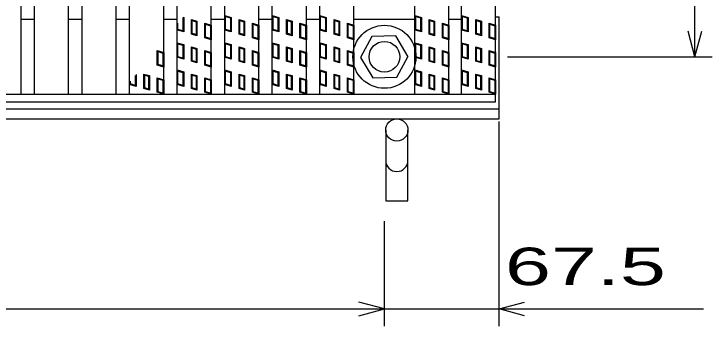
# Model space of a CAD drawing. Units: millimetres, scale not verified. Extents: x -1820 to 1731, y -1282 to 1054.
# Drawn here: x -634.7 to -225, y -228 to -44.9 of the extents above; entities that cross this region are included whole.
import ezdxf
from ezdxf.enums import TextEntityAlignment as Align

# ---------------------------------------------------------------- set-up
doc = ezdxf.new("R2010")
doc.units = ezdxf.units.MM
doc.header["$LTSCALE"] = 10
for name, color, linetype, lineweight in [('16', 3, 'Continuous', 25), ('17', 3, 'Continuous', 25), ('19', 6, 'Continuous', 25), ('22', 2, 'Continuous', 25)]:
    doc.layers.add(name, color=color, linetype=linetype, lineweight=lineweight)
doc.styles.add('ベクトル', font='')
doc.styles.get('ベクトル').set_extended_font_data('ベクトル')

msp = doc.modelspace()

# ---------------------------------------------------------------- linework, layer by layer
at = {"layer": '16'}
for p, q in [((-630.5, -92), (-630.5, 399)), ((-622.6, -92), (-622.6, 399)), ((-602.6, -92), (-602.6, 399)), ((-594.7, -92), (-594.7, 399)), ((-574.7, -92), (-574.7, 399)), ((-566.8, -92), (-566.8, 399)), ((-546.8, -92), (-546.8, 399)), ((-538.9, -92), (-538.9, 399)), ((-518.9, -92), (-518.9, 399)), ((-511, -92), (-511, 399)), ((-491, -92), (-491, 399)), ((-483.1, -92), (-483.1, 399)), ((-463.1, -92), (-463.1, 399)), ((-455.2, -92), (-455.2, 399)), ((-435.2, -92), (-435.2, 399)), ((-399.4, -92), (-399.4, 399)), ((-379.4, -92), (-379.4, 399)), ((-372, -92), (-372, 399)), ((-352, -92), (-352, 399)), ((-630.5, -48), (-622.6, -48)), ((-602.6, -48), (-594.7, -48)), ((-574.7, -48), (-566.8, -48)), ((-546.8, -48), (-538.9, -48)), ((-518.9, -48), (-511, -48)), ((-491, -48), (-483.1, -48)), ((-463.1, -48), (-455.2, -48)), ((-435.2, -48), (-399.4, -48)), ((-379.4, -48), (-371.5, -48)), ((-424.59, -58.05), (-431.3, -70.34)), ((-410.6, -57.71), (-424.59, -58.05)), ((-403.3, -70), (-410.6, -57.71)), ((-431.3, -70.34), (-424, -82.29)), ((-410.01, -81.95), (-403.3, -69.66)), ((-424, -82.29), (-410.01, -81.95)), ((-1348, -92), (-352, -92)), ((-650.5, -92), (-630.5, -92)), ((-622.6, -92), (-602.6, -92)), ((-594.7, -92), (-574.7, -92)), ((-566.8, -92), (-546.8, -92)), ((-538.9, -92), (-518.9, -92)), ((-511, -92), (-491, -92)), ((-483.1, -92), (-463.1, -92)), ((-455.2, -92), (-435.2, -92)), ((-399.4, -92), (-379.4, -92)), ((-372, -92), (-352, -92)), ((-352, -96.5), (-352, -92)), ((-1348, -96.5), (-352, -96.5))]:
    msp.add_line(p, q, dxfattribs=at)
for radius in [18.5, 9]:
    msp.add_circle((-417.3, -70), radius, dxfattribs=at)
at = {"layer": '17'}
for p, q in [((-535.85, -47.16), (-535.58, -47.24)), ((-535.58, -47.24), (-535.58, -54.8)), ((-535.51, -46.77), (-535.1, -46.89)), ((-535.1, -46.89), (-535.1, -55.44)), ((-530.52, -48.12), (-527.29, -49.08)), ((-530.52, -56.67), (-530.52, -48.12)), ((-530.04, -48.75), (-527.76, -49.44)), ((-530.04, -56.31), (-530.04, -48.75)), ((-527.29, -49.08), (-527.29, -57.63)), ((-511, -45.75), (-507.2, -46.89)), ((-511, -54.3), (-511, -45.75)), ((-510.53, -46.39), (-507.68, -47.24)), ((-510.53, -53.95), (-510.53, -46.39)), ((-507.68, -47.24), (-507.68, -54.8)), ((-507.2, -46.89), (-507.2, -55.44)), ((-502.62, -48.12), (-499.39, -49.08)), ((-502.62, -56.67), (-502.62, -48.12)), ((-502.14, -48.75), (-499.86, -49.44)), ((-502.14, -56.31), (-502.14, -48.75)), ((-499.39, -49.08), (-499.39, -57.63)), ((-483.1, -45.75), (-479.3, -46.89)), ((-483.1, -54.3), (-483.1, -45.75)), ((-482.63, -46.39), (-479.78, -47.24)), ((-482.63, -53.95), (-482.63, -46.39)), ((-479.78, -47.24), (-479.78, -54.8)), ((-479.3, -46.89), (-479.3, -55.44)), ((-474.72, -48.12), (-471.49, -49.08)), ((-474.72, -56.67), (-474.72, -48.12)), ((-474.24, -48.75), (-471.96, -49.44)), ((-474.24, -56.31), (-474.24, -48.75)), ((-471.49, -49.08), (-471.49, -57.63)), ((-455.2, -45.75), (-451.4, -46.89)), ((-455.2, -54.3), (-455.2, -45.75)), ((-454.73, -46.39), (-451.88, -47.24)), ((-454.73, -53.95), (-454.73, -46.39)), ((-451.88, -47.24), (-451.88, -54.8)), ((-451.4, -46.89), (-451.4, -55.44)), ((-446.82, -48.12), (-443.59, -49.08)), ((-446.82, -56.67), (-446.82, -48.12)), ((-446.34, -48.75), (-444.06, -49.44)), ((-446.34, -56.31), (-446.34, -48.75)), ((-443.59, -49.08), (-443.59, -57.63)), ((-399.4, -45.75), (-395.6, -46.89)), ((-399.4, -54.3), (-399.4, -45.75)), ((-398.93, -46.39), (-396.08, -47.24)), ((-398.93, -53.95), (-398.93, -46.39)), ((-396.08, -47.24), (-396.08, -54.8)), ((-395.6, -46.89), (-395.6, -55.44)), ((-391.02, -48.12), (-387.79, -49.08)), ((-391.02, -56.67), (-391.02, -48.12)), ((-390.54, -48.75), (-388.26, -49.44)), ((-390.54, -56.31), (-390.54, -48.75)), ((-387.79, -49.08), (-387.79, -57.63)), ((-372, -45.75), (-368.2, -46.89)), ((-372, -54.3), (-372, -45.75)), ((-371.52, -46.39), (-368.67, -47.24)), ((-371.52, -53.95), (-371.52, -46.39)), ((-368.67, -47.24), (-368.67, -54.8)), ((-368.2, -46.89), (-368.2, -55.44)), ((-363.61, -48.12), (-360.38, -49.08)), ((-363.61, -56.67), (-363.61, -48.12)), ((-363.14, -48.75), (-360.86, -49.44)), ((-363.14, -56.31), (-363.14, -48.75)), ((-360.38, -49.08), (-360.38, -57.63)), ((-538.9, -54.3), (-538.9, -50.77)), ((-538.43, -53.95), (-538.43, -50.21)), ((-527.76, -49.44), (-527.76, -57)), ((-522.7, -50.31), (-518.9, -51.45)), ((-522.7, -58.86), (-522.7, -50.31)), ((-522.23, -50.95), (-519.38, -51.8)), ((-522.23, -58.51), (-522.23, -50.95)), ((-519.38, -51.8), (-519.38, -59.36)), ((-518.9, -51.45), (-518.9, -60)), ((-499.86, -49.44), (-499.86, -57)), ((-494.8, -58.86), (-494.8, -50.31)), ((-494.8, -50.31), (-491, -51.45)), ((-494.33, -58.51), (-494.33, -50.95)), ((-494.33, -50.95), (-491.48, -51.8)), ((-491.48, -51.8), (-491.48, -59.36)), ((-491, -51.45), (-491, -60)), ((-471.96, -49.44), (-471.96, -57)), ((-466.9, -58.86), (-466.9, -50.31)), ((-466.9, -50.31), (-463.1, -51.45)), ((-466.43, -58.51), (-466.43, -50.95)), ((-466.43, -50.95), (-463.58, -51.8)), ((-463.58, -51.8), (-463.58, -59.36)), ((-463.1, -51.45), (-463.1, -60)), ((-444.06, -49.44), (-444.06, -57)), ((-439, -50.31), (-435.2, -51.45)), ((-439, -58.86), (-439, -50.31)), ((-438.53, -50.95), (-435.68, -51.8)), ((-438.53, -58.51), (-438.53, -50.95)), ((-435.68, -51.8), (-435.68, -59.36)), ((-435.2, -51.45), (-435.2, -60)), ((-388.26, -49.44), (-388.26, -57)), ((-383.2, -50.31), (-379.4, -51.45)), ((-383.2, -58.86), (-383.2, -50.31)), ((-382.73, -50.95), (-379.88, -51.8)), ((-382.73, -58.51), (-382.73, -50.95)), ((-379.88, -51.8), (-379.88, -59.36)), ((-379.4, -51.45), (-379.4, -60)), ((-360.86, -49.44), (-360.86, -57)), ((-355.8, -50.31), (-352, -51.45)), ((-355.8, -58.86), (-355.8, -50.31)), ((-355.32, -50.95), (-352.47, -51.8)), ((-355.32, -58.51), (-355.32, -50.95)), ((-352.47, -51.8), (-352.47, -59.36)), ((-352, -51.45), (-352, -60)), ((-535.1, -55.44), (-538.9, -54.3)), ((-535.58, -54.8), (-538.43, -53.95)), ((-527.29, -57.63), (-530.52, -56.67)), ((-527.76, -57), (-530.04, -56.31)), ((-507.2, -55.44), (-511, -54.3)), ((-507.68, -54.8), (-510.53, -53.95)), ((-499.39, -57.63), (-502.62, -56.67)), ((-499.86, -57), (-502.14, -56.31)), ((-479.3, -55.44), (-483.1, -54.3)), ((-479.78, -54.8), (-482.63, -53.95)), ((-471.49, -57.63), (-474.72, -56.67)), ((-471.96, -57), (-474.24, -56.31)), ((-451.4, -55.44), (-455.2, -54.3)), ((-451.88, -54.8), (-454.73, -53.95)), ((-443.59, -57.63), (-446.82, -56.67)), ((-444.06, -57), (-446.34, -56.31)), ((-395.6, -55.44), (-399.4, -54.3)), ((-396.08, -54.8), (-398.93, -53.95)), ((-387.79, -57.63), (-391.02, -56.67)), ((-388.26, -57), (-390.54, -56.31)), ((-368.2, -55.44), (-372, -54.3)), ((-368.67, -54.8), (-371.52, -53.95)), ((-360.38, -57.63), (-363.61, -56.67)), ((-360.86, -57), (-363.14, -56.31)), ((-518.9, -60), (-522.7, -58.86)), ((-519.38, -59.36), (-522.23, -58.51)), ((-491, -60), (-494.8, -58.86)), ((-491.48, -59.36), (-494.33, -58.51)), ((-463.1, -60), (-466.9, -58.86)), ((-463.58, -59.36), (-466.43, -58.51)), ((-435.2, -60), (-439, -58.86)), ((-435.68, -59.36), (-438.53, -58.51)), ((-379.4, -60), (-383.2, -58.86)), ((-379.88, -59.36), (-382.73, -58.51)), ((-352, -60), (-355.8, -58.86)), ((-352.47, -59.36), (-355.32, -58.51)), ((-538.9, -61.75), (-535.1, -62.89)), ((-538.9, -70.3), (-538.9, -61.75)), ((-538.43, -62.39), (-535.58, -63.24)), ((-538.43, -69.95), (-538.43, -62.39)), ((-535.58, -63.24), (-535.58, -70.8)), ((-535.1, -62.89), (-535.1, -71.44)), ((-530.52, -64.12), (-527.29, -65.08)), ((-530.52, -72.67), (-530.52, -64.12)), ((-530.04, -64.75), (-527.76, -65.44)), ((-530.04, -72.31), (-530.04, -64.75)), ((-527.76, -65.44), (-527.76, -73)), ((-527.29, -65.08), (-527.29, -73.63)), ((-511, -61.75), (-507.2, -62.89)), ((-511, -70.3), (-511, -61.75)), ((-510.53, -62.39), (-507.68, -63.24)), ((-510.53, -69.95), (-510.53, -62.39)), ((-507.68, -63.24), (-507.68, -70.8)), ((-507.2, -62.89), (-507.2, -71.44)), ((-502.62, -64.12), (-499.39, -65.08)), ((-502.62, -72.67), (-502.62, -64.12)), ((-502.14, -64.75), (-499.86, -65.44)), ((-502.14, -72.31), (-502.14, -64.75)), ((-499.86, -65.44), (-499.86, -73)), ((-499.39, -65.08), (-499.39, -73.63)), ((-483.1, -61.75), (-479.3, -62.89)), ((-483.1, -70.3), (-483.1, -61.75)), ((-482.63, -62.39), (-479.78, -63.24)), ((-482.63, -69.95), (-482.63, -62.39)), ((-479.78, -63.24), (-479.78, -70.8)), ((-479.3, -62.89), (-479.3, -71.44)), ((-474.72, -64.12), (-471.49, -65.08)), ((-474.72, -72.67), (-474.72, -64.12)), ((-474.24, -64.75), (-471.96, -65.44)), ((-474.24, -72.31), (-474.24, -64.75)), ((-471.96, -65.44), (-471.96, -73)), ((-471.49, -65.08), (-471.49, -73.63)), ((-455.2, -61.75), (-451.4, -62.89)), ((-455.2, -70.3), (-455.2, -61.75)), ((-454.73, -62.39), (-451.88, -63.24)), ((-454.73, -69.95), (-454.73, -62.39)), ((-451.88, -63.24), (-451.88, -70.8)), ((-451.4, -62.89), (-451.4, -71.44)), ((-446.82, -64.12), (-443.59, -65.08)), ((-446.82, -72.67), (-446.82, -64.12)), ((-446.34, -64.75), (-444.06, -65.44)), ((-446.34, -72.31), (-446.34, -64.75)), ((-444.06, -65.44), (-444.06, -73)), ((-443.59, -65.08), (-443.59, -73.63)), ((-399.4, -61.75), (-395.6, -62.89)), ((-399.4, -70.3), (-399.4, -61.75)), ((-398.93, -62.39), (-396.08, -63.24)), ((-398.93, -69.95), (-398.93, -62.39)), ((-396.08, -63.24), (-396.08, -70.8)), ((-395.6, -62.89), (-395.6, -71.44)), ((-391.02, -64.12), (-387.79, -65.08)), ((-391.02, -72.67), (-391.02, -64.12)), ((-390.54, -64.75), (-388.26, -65.44)), ((-390.54, -72.31), (-390.54, -64.75)), ((-388.26, -65.44), (-388.26, -73)), ((-387.79, -65.08), (-387.79, -73.63)), ((-372, -61.75), (-368.2, -62.89)), ((-372, -70.3), (-372, -61.75)), ((-371.52, -62.39), (-368.67, -63.24)), ((-371.52, -69.95), (-371.52, -62.39)), ((-368.67, -63.24), (-368.67, -70.8)), ((-368.2, -62.89), (-368.2, -71.44)), ((-363.61, -64.12), (-360.38, -65.08)), ((-363.61, -72.67), (-363.61, -64.12)), ((-363.14, -64.75), (-360.86, -65.44)), ((-363.14, -72.31), (-363.14, -64.75)), ((-360.86, -65.44), (-360.86, -73)), ((-360.38, -65.08), (-360.38, -73.63)), ((-550.6, -66.31), (-546.8, -67.45)), ((-550.6, -74.86), (-550.6, -66.31)), ((-550.13, -66.95), (-547.28, -67.8)), ((-550.13, -74.51), (-550.13, -66.95)), ((-547.28, -67.8), (-547.28, -75.36)), ((-546.8, -67.45), (-546.8, -76)), ((-522.7, -66.31), (-518.9, -67.45)), ((-522.7, -74.86), (-522.7, -66.31)), ((-522.23, -66.95), (-519.38, -67.8)), ((-522.23, -74.51), (-522.23, -66.95)), ((-519.38, -67.8), (-519.38, -75.36)), ((-518.9, -67.45), (-518.9, -76)), ((-494.8, -74.86), (-494.8, -66.31)), ((-494.8, -66.31), (-491, -67.45)), ((-494.33, -74.51), (-494.33, -66.95)), ((-494.33, -66.95), (-491.48, -67.8)), ((-491.48, -67.8), (-491.48, -75.36)), ((-491, -67.45), (-491, -76)), ((-466.9, -74.86), (-466.9, -66.31)), ((-466.9, -66.31), (-463.1, -67.45)), ((-466.43, -74.51), (-466.43, -66.95)), ((-466.43, -66.95), (-463.58, -67.8)), ((-463.58, -67.8), (-463.58, -75.36)), ((-463.1, -67.45), (-463.1, -76)), ((-439, -66.31), (-435.2, -67.45)), ((-439, -74.86), (-439, -66.31)), ((-438.53, -66.95), (-435.68, -67.8)), ((-438.53, -74.51), (-438.53, -66.95)), ((-435.68, -67.8), (-435.68, -75.36)), ((-435.2, -67.45), (-435.2, -76)), ((-383.2, -66.31), (-379.4, -67.45)), ((-383.2, -74.86), (-383.2, -66.31)), ((-382.73, -66.95), (-379.88, -67.8)), ((-382.73, -74.51), (-382.73, -66.95)), ((-379.88, -67.8), (-379.88, -75.36)), ((-379.4, -67.45), (-379.4, -76)), ((-355.8, -66.31), (-352, -67.45)), ((-355.8, -74.86), (-355.8, -66.31)), ((-355.32, -66.95), (-352.47, -67.8)), ((-355.32, -74.51), (-355.32, -66.95)), ((-352.47, -67.8), (-352.47, -75.36)), ((-352, -67.45), (-352, -76)), ((-535.1, -71.44), (-538.9, -70.3)), ((-535.58, -70.8), (-538.43, -69.95)), ((-527.29, -73.63), (-530.52, -72.67)), ((-527.76, -73), (-530.04, -72.31)), ((-507.2, -71.44), (-511, -70.3)), ((-507.68, -70.8), (-510.53, -69.95)), ((-499.39, -73.63), (-502.62, -72.67)), ((-499.86, -73), (-502.14, -72.31)), ((-479.3, -71.44), (-483.1, -70.3)), ((-479.78, -70.8), (-482.63, -69.95)), ((-471.49, -73.63), (-474.72, -72.67)), ((-471.96, -73), (-474.24, -72.31)), ((-451.4, -71.44), (-455.2, -70.3)), ((-451.88, -70.8), (-454.73, -69.95)), ((-443.59, -73.63), (-446.82, -72.67)), ((-444.06, -73), (-446.34, -72.31)), ((-395.6, -71.44), (-399.4, -70.3)), ((-396.08, -70.8), (-398.93, -69.95)), ((-387.79, -73.63), (-391.02, -72.67)), ((-388.26, -73), (-390.54, -72.31)), ((-368.2, -71.44), (-372, -70.3)), ((-368.67, -70.8), (-371.52, -69.95)), ((-360.38, -73.63), (-363.61, -72.67)), ((-360.86, -73), (-363.14, -72.31)), ((-546.8, -76), (-550.6, -74.86)), ((-547.28, -75.36), (-550.13, -74.51)), ((-538.9, -77.75), (-535.1, -78.89)), ((-538.9, -86.3), (-538.9, -77.75)), ((-518.9, -76), (-522.7, -74.86)), ((-519.38, -75.36), (-522.23, -74.51)), ((-511, -77.75), (-507.2, -78.89)), ((-511, -86.3), (-511, -77.75)), ((-491, -76), (-494.8, -74.86)), ((-491.48, -75.36), (-494.33, -74.51)), ((-483.1, -77.75), (-479.3, -78.89)), ((-483.1, -86.3), (-483.1, -77.75)), ((-463.1, -76), (-466.9, -74.86)), ((-463.58, -75.36), (-466.43, -74.51)), ((-455.2, -77.75), (-451.4, -78.89)), ((-455.2, -86.3), (-455.2, -77.75)), ((-435.2, -76), (-439, -74.86)), ((-435.68, -75.36), (-438.53, -74.51)), ((-399.4, -77.75), (-395.6, -78.89)), ((-399.4, -86.3), (-399.4, -77.75)), ((-379.4, -76), (-383.2, -74.86)), ((-379.88, -75.36), (-382.73, -74.51)), ((-372, -77.75), (-368.2, -78.89)), ((-372, -86.3), (-372, -77.75)), ((-352, -76), (-355.8, -74.86)), ((-352.47, -75.36), (-355.32, -74.51)), ((-563.48, -81.02), (-563.48, -86.8)), ((-563, -80.45), (-563, -87.44)), ((-558.42, -80.12), (-555.19, -81.08)), ((-558.42, -88.67), (-558.42, -80.12)), ((-557.94, -80.75), (-555.66, -81.44)), ((-557.94, -88.31), (-557.94, -80.75)), ((-555.66, -81.44), (-555.66, -89)), ((-555.19, -81.08), (-555.19, -89.63)), ((-538.43, -78.39), (-535.58, -79.24)), ((-538.43, -85.95), (-538.43, -78.39)), ((-535.58, -79.24), (-535.58, -86.8)), ((-535.1, -78.89), (-535.1, -87.44)), ((-530.52, -80.12), (-527.29, -81.08)), ((-530.52, -88.67), (-530.52, -80.12)), ((-530.04, -80.75), (-527.76, -81.44)), ((-530.04, -88.31), (-530.04, -80.75)), ((-527.76, -81.44), (-527.76, -89)), ((-527.29, -81.08), (-527.29, -89.63)), ((-510.53, -78.39), (-507.68, -79.24)), ((-510.53, -85.95), (-510.53, -78.39)), ((-507.68, -79.24), (-507.68, -86.8)), ((-507.2, -78.89), (-507.2, -87.44)), ((-502.62, -80.12), (-499.39, -81.08)), ((-502.62, -88.67), (-502.62, -80.12)), ((-502.14, -80.75), (-499.86, -81.44)), ((-502.14, -88.31), (-502.14, -80.75)), ((-499.86, -81.44), (-499.86, -89)), ((-499.39, -81.08), (-499.39, -89.63)), ((-482.63, -78.39), (-479.78, -79.24)), ((-482.63, -85.95), (-482.63, -78.39)), ((-479.78, -79.24), (-479.78, -86.8)), ((-479.3, -78.89), (-479.3, -87.44)), ((-474.72, -80.12), (-471.49, -81.08)), ((-474.72, -88.67), (-474.72, -80.12)), ((-474.24, -80.75), (-471.96, -81.44)), ((-474.24, -88.31), (-474.24, -80.75)), ((-471.96, -81.44), (-471.96, -89)), ((-471.49, -81.08), (-471.49, -89.63)), ((-454.73, -78.39), (-451.88, -79.24)), ((-454.73, -85.95), (-454.73, -78.39)), ((-451.88, -79.24), (-451.88, -86.8)), ((-451.4, -78.89), (-451.4, -87.44)), ((-446.82, -80.12), (-443.59, -81.08)), ((-446.82, -88.67), (-446.82, -80.12)), ((-446.34, -80.75), (-444.06, -81.44)), ((-446.34, -88.31), (-446.34, -80.75)), ((-444.06, -81.44), (-444.06, -89)), ((-443.59, -81.08), (-443.59, -89.63)), ((-398.93, -78.39), (-396.08, -79.24)), ((-398.93, -85.95), (-398.93, -78.39)), ((-396.08, -79.24), (-396.08, -86.8)), ((-395.6, -78.89), (-395.6, -87.44)), ((-391.02, -80.12), (-387.79, -81.08)), ((-391.02, -88.67), (-391.02, -80.12)), ((-390.54, -80.75), (-388.26, -81.44)), ((-390.54, -88.31), (-390.54, -80.75)), ((-388.26, -81.44), (-388.26, -89)), ((-387.79, -81.08), (-387.79, -89.63)), ((-371.52, -78.39), (-368.67, -79.24)), ((-371.52, -85.95), (-371.52, -78.39)), ((-368.67, -79.24), (-368.67, -86.8)), ((-368.2, -78.89), (-368.2, -87.44)), ((-363.61, -80.12), (-360.38, -81.08)), ((-363.61, -88.67), (-363.61, -80.12)), ((-363.14, -80.75), (-360.86, -81.44)), ((-363.14, -88.31), (-363.14, -80.75)), ((-360.86, -81.44), (-360.86, -89)), ((-360.38, -81.08), (-360.38, -89.63)), ((-566.8, -86.3), (-566.8, -84.95)), ((-566.33, -85.95), (-566.33, -84.39)), ((-563.48, -86.8), (-566.33, -85.95)), ((-550.6, -82.31), (-546.8, -83.45)), ((-550.6, -90.86), (-550.6, -82.31)), ((-550.13, -82.95), (-547.28, -83.8)), ((-550.13, -90.51), (-550.13, -82.95)), ((-547.28, -83.8), (-547.28, -91.36)), ((-546.8, -83.45), (-546.8, -92)), ((-535.58, -86.8), (-538.43, -85.95)), ((-522.7, -82.31), (-518.9, -83.45)), ((-522.7, -90.86), (-522.7, -82.31)), ((-522.23, -82.95), (-519.38, -83.8)), ((-522.23, -90.51), (-522.23, -82.95)), ((-519.38, -83.8), (-519.38, -91.36)), ((-518.9, -83.45), (-518.9, -92)), ((-507.68, -86.8), (-510.53, -85.95)), ((-494.8, -90.86), (-494.8, -82.31)), ((-494.8, -82.31), (-491, -83.45)), ((-494.33, -90.51), (-494.33, -82.95)), ((-494.33, -82.95), (-491.48, -83.8)), ((-491.48, -83.8), (-491.48, -91.36)), ((-491, -83.45), (-491, -92)), ((-479.78, -86.8), (-482.63, -85.95)), ((-466.9, -90.86), (-466.9, -82.31)), ((-466.9, -82.31), (-463.1, -83.45)), ((-466.43, -90.51), (-466.43, -82.95)), ((-466.43, -82.95), (-463.58, -83.8)), ((-463.58, -83.8), (-463.58, -91.36)), ((-463.1, -83.45), (-463.1, -92)), ((-451.88, -86.8), (-454.73, -85.95)), ((-439, -82.31), (-435.2, -83.45)), ((-439, -90.86), (-439, -82.31)), ((-438.53, -82.95), (-435.68, -83.8)), ((-438.53, -90.51), (-438.53, -82.95)), ((-435.68, -83.8), (-435.68, -91.36)), ((-435.2, -83.45), (-435.2, -92)), ((-396.08, -86.8), (-398.93, -85.95)), ((-383.2, -82.31), (-379.4, -83.45)), ((-383.2, -90.86), (-383.2, -82.31)), ((-382.73, -82.95), (-379.88, -83.8)), ((-382.73, -90.51), (-382.73, -82.95)), ((-379.88, -83.8), (-379.88, -91.36)), ((-379.4, -83.45), (-379.4, -92)), ((-368.67, -86.8), (-371.52, -85.95)), ((-355.8, -82.31), (-352, -83.45)), ((-355.8, -90.86), (-355.8, -82.31)), ((-355.32, -82.95), (-352.47, -83.8)), ((-355.32, -90.51), (-355.32, -82.95)), ((-352.47, -83.8), (-352.47, -91.36)), ((-352, -83.45), (-352, -92)), ((-563, -87.44), (-566.8, -86.3)), ((-555.19, -89.63), (-558.42, -88.67)), ((-555.66, -89), (-557.94, -88.31)), ((-535.1, -87.44), (-538.9, -86.3)), ((-527.29, -89.63), (-530.52, -88.67)), ((-527.76, -89), (-530.04, -88.31)), ((-507.2, -87.44), (-511, -86.3)), ((-499.39, -89.63), (-502.62, -88.67)), ((-499.86, -89), (-502.14, -88.31)), ((-479.3, -87.44), (-483.1, -86.3)), ((-471.49, -89.63), (-474.72, -88.67)), ((-471.96, -89), (-474.24, -88.31)), ((-451.4, -87.44), (-455.2, -86.3)), ((-443.59, -89.63), (-446.82, -88.67)), ((-444.06, -89), (-446.34, -88.31)), ((-395.6, -87.44), (-399.4, -86.3)), ((-387.79, -89.63), (-391.02, -88.67)), ((-388.26, -89), (-390.54, -88.31)), ((-368.2, -87.44), (-372, -86.3)), ((-360.38, -89.63), (-363.61, -88.67)), ((-360.86, -89), (-363.14, -88.31)), ((-546.8, -92), (-550.6, -90.86)), ((-547.28, -91.36), (-550.13, -90.51)), ((-518.9, -92), (-522.7, -90.86)), ((-519.38, -91.36), (-522.23, -90.51)), ((-491, -92), (-494.8, -90.86)), ((-491.48, -91.36), (-494.33, -90.51)), ((-463.1, -92), (-466.9, -90.86)), ((-463.58, -91.36), (-466.43, -90.51)), ((-435.2, -92), (-439, -90.86)), ((-435.68, -91.36), (-438.53, -90.51)), ((-379.4, -92), (-383.2, -90.86)), ((-379.88, -91.36), (-382.73, -90.51)), ((-352, -92), (-355.8, -90.86)), ((-352.47, -91.36), (-355.32, -90.51))]:
    msp.add_line(p, q, dxfattribs=at)
at = {"layer": '19'}
for p, q in [((-352, -46.5), (-350, -46.5)), ((-350, -106.5), (-350, -46.5)), ((-1350, -100.5), (-350, -100.5)), ((-1350, -106.5), (-350, -106.5)), ((-416.5, -113), (-416.5, -154.62)), ((-403.5, -154.62), (-403.5, -113)), ((-416.5, -154.62), (-403.5, -154.62))]:
    msp.add_line(p, q, dxfattribs=at)
msp.add_circle((-410, -113), 6.5, dxfattribs=at)
msp.add_arc((-410, -130.84), 6.5, 180, 0, dxfattribs=at)
at = {"layer": '22', "color": 4}
for p, q in [((-235, -70), (-235, 377)), ((-235, -70), (-239, -55)), ((-235, -70), (-231, -55)), ((-345, -70), (-225, -70)), ((-350, -228), (-350, -108)), ((-417.3, -228), (-417.3, -166.5)), ((-417.3, -218), (-432.3, -214)), ((-350, -218), (-335, -214)), ((-1282.2, -218), (-417.3, -218)), ((-432.3, -222), (-417.3, -218)), ((-417.3, -218), (-350, -218)), ((-335, -222), (-350, -218)), ((-350, -218), (-230, -218))]:
    msp.add_line(p, q, dxfattribs=at)

# ---------------------------------------------------------------- texts
at = {"layer": '22', "style": 'ベクトル', "width": 1.65}
msp.add_text(' 67.5 ', height=21.99, dxfattribs=at).set_placement((-360, -193), align=Align.MIDDLE_LEFT)

doc.saveas('drawing.dxf')
